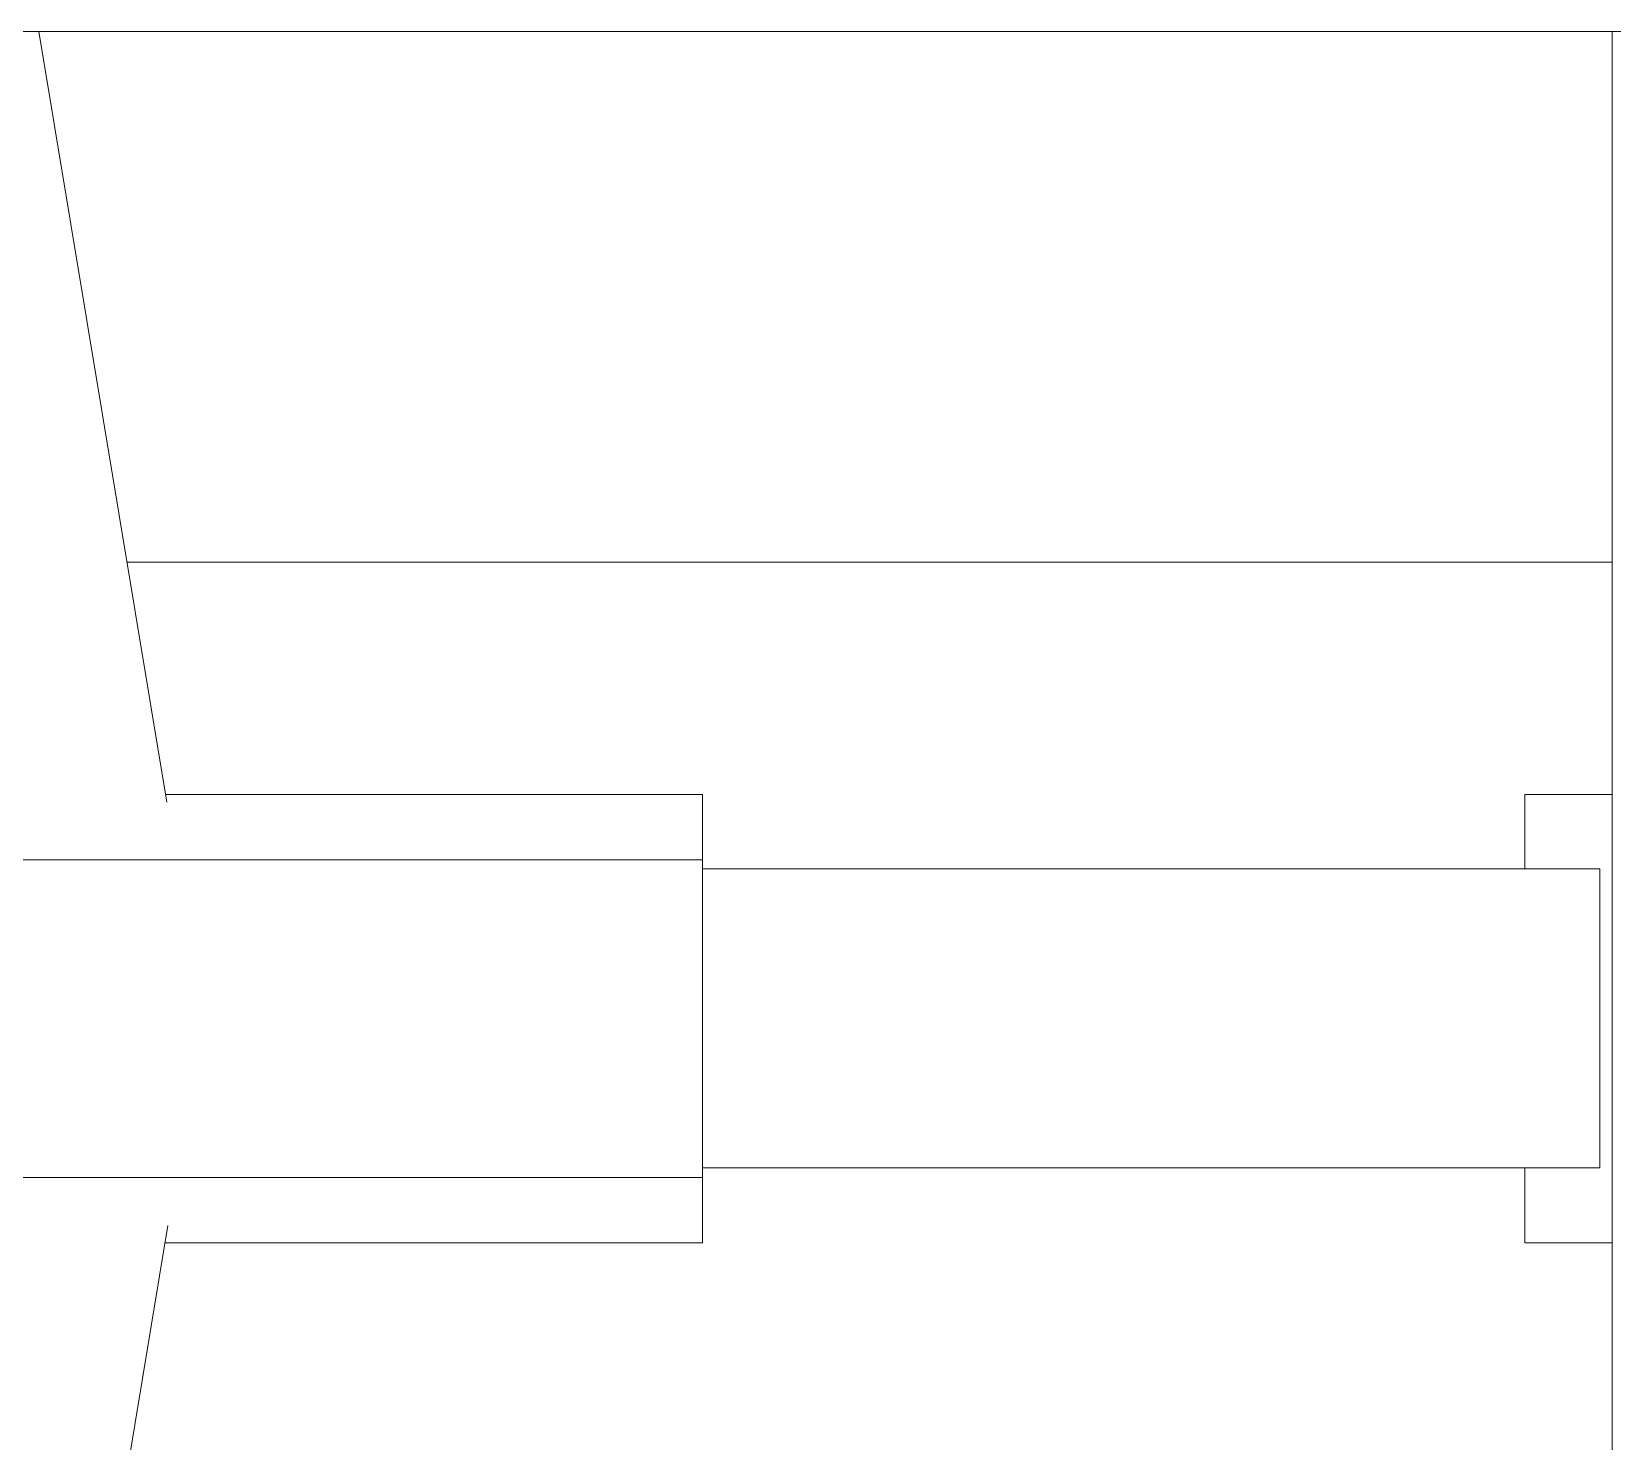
# Model space of a CAD drawing. Extents: x 65572 to 67208, y 30718 to 33598.
# Drawn here: x 66849.36 to 66862.14, y 32282.36 to 32293.75 of the extents above; entities that cross this region are included whole.
import ezdxf

# ---------------------------------------------------------------- set-up
doc = ezdxf.new("R2010")
doc.units = 0
doc.header["$LTSCALE"] = 0.5
doc.header["$MEASUREMENT"] = 0
doc.layers.add('Layout', color=154, linetype='CONTINUOUS', lineweight=5)
doc.layers.add('Viewed', color=150, linetype='CONTINUOUS', lineweight=9)

msp = doc.modelspace()

# ---------------------------------------------------------------- linework, layer by layer
at = {"layer": 'Layout', "linetype": 'ByBlock'}
for p, q in [((66845.338, 32293.755), (66870.366, 32293.755)), ((66849.423, 32293.755), (66850.456, 32287.528)), ((66862.138, 32274.897), (66862.138, 32293.755)), ((66850.447, 32287.588), (66854.785, 32287.588)), ((66854.785, 32287.588), (66854.785, 32283.965)), ((66861.432, 32286.988), (66861.432, 32287.588)), ((66861.432, 32287.588), (66862.138, 32287.588)), ((66847.584, 32287.061), (66854.785, 32287.061)), ((66854.785, 32286.988), (66862.038, 32286.988)), ((66862.038, 32286.988), (66862.038, 32284.571)), ((66862.038, 32284.571), (66854.785, 32284.571)), ((66861.432, 32283.965), (66861.432, 32284.571)), ((66847.584, 32284.492), (66854.785, 32284.492)), ((66850.465, 32284.104), (66849.628, 32279.047)), ((66854.785, 32283.965), (66850.443, 32283.965)), ((66862.138, 32283.965), (66861.432, 32283.965))]:
    msp.add_line(p, q, dxfattribs=at)
at = {"layer": 'Viewed', "linetype": 'ByBlock'}
msp.add_line((66850.134, 32289.468), (66862.138, 32289.468), dxfattribs=at)
msp.add_line((66850.134, 32289.468), (66862.138, 32289.468), dxfattribs=at)

doc.saveas('drawing.dxf')
